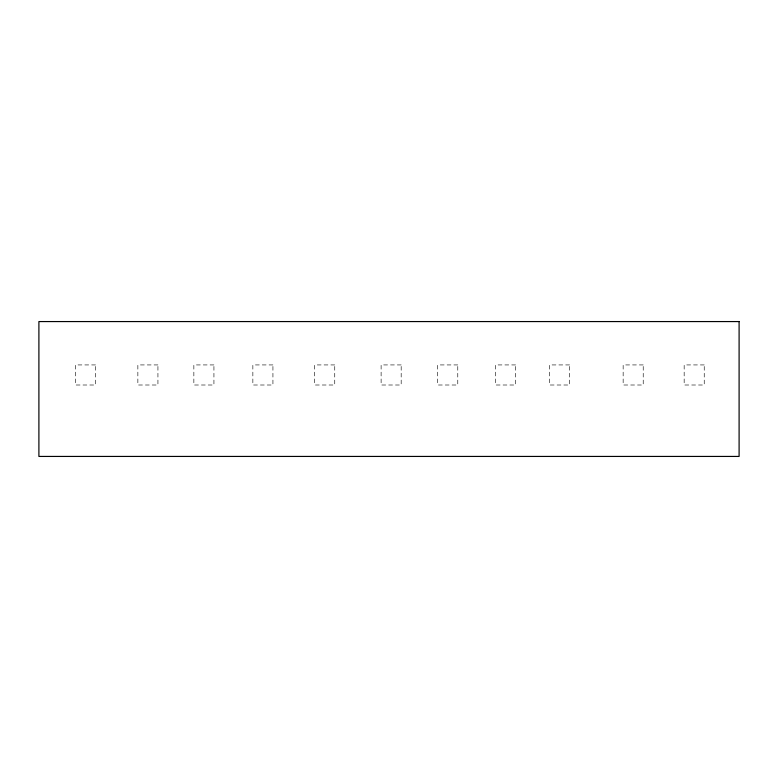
<?xml version="1.0" encoding="UTF-8"?>
<svg xmlns="http://www.w3.org/2000/svg" width="778" height="778" viewBox="0 0 778 778"><rect width="100%" height="100%" fill="white"/><g stroke="black" fill="none" stroke-linecap="round" stroke-linejoin="round"><path stroke-width="0.58" stroke-dasharray="3.89 2.92" d="M95.519 364.931L75.447 364.931L75.447 385.003L95.519 385.003L95.519 364.931M157.934 364.931L137.862 364.931L137.862 385.003L157.934 385.003L157.934 364.931M213.931 364.931L193.858 364.931L193.858 385.003L213.931 385.003L213.931 364.931M272.932 364.931L252.86 364.931L252.86 385.003L272.932 385.003L272.932 364.931M334.744 364.931L314.682 364.931L314.682 385.003L334.744 385.003L334.744 364.931M401.176 364.931L381.113 364.931L381.113 385.003L401.176 385.003L401.176 364.931M457.775 364.931L437.703 364.931L437.703 385.003L457.775 385.003L457.775 364.931M515.581 364.931L495.508 364.931L495.508 385.003L515.581 385.003L515.581 364.931M569.564 364.931L549.501 364.931L549.501 385.003L569.564 385.003L569.564 364.931M643.221 364.931L623.149 364.931L623.149 385.003L643.221 385.003L643.221 364.931M704.236 364.931L684.163 364.931L684.163 385.003L704.236 385.003L704.236 364.931"/><path stroke-width="1.17" d="M739.1 321.567L38.9 321.567L38.9 456.433L739.1 456.433L739.1 321.567"/></g></svg>
